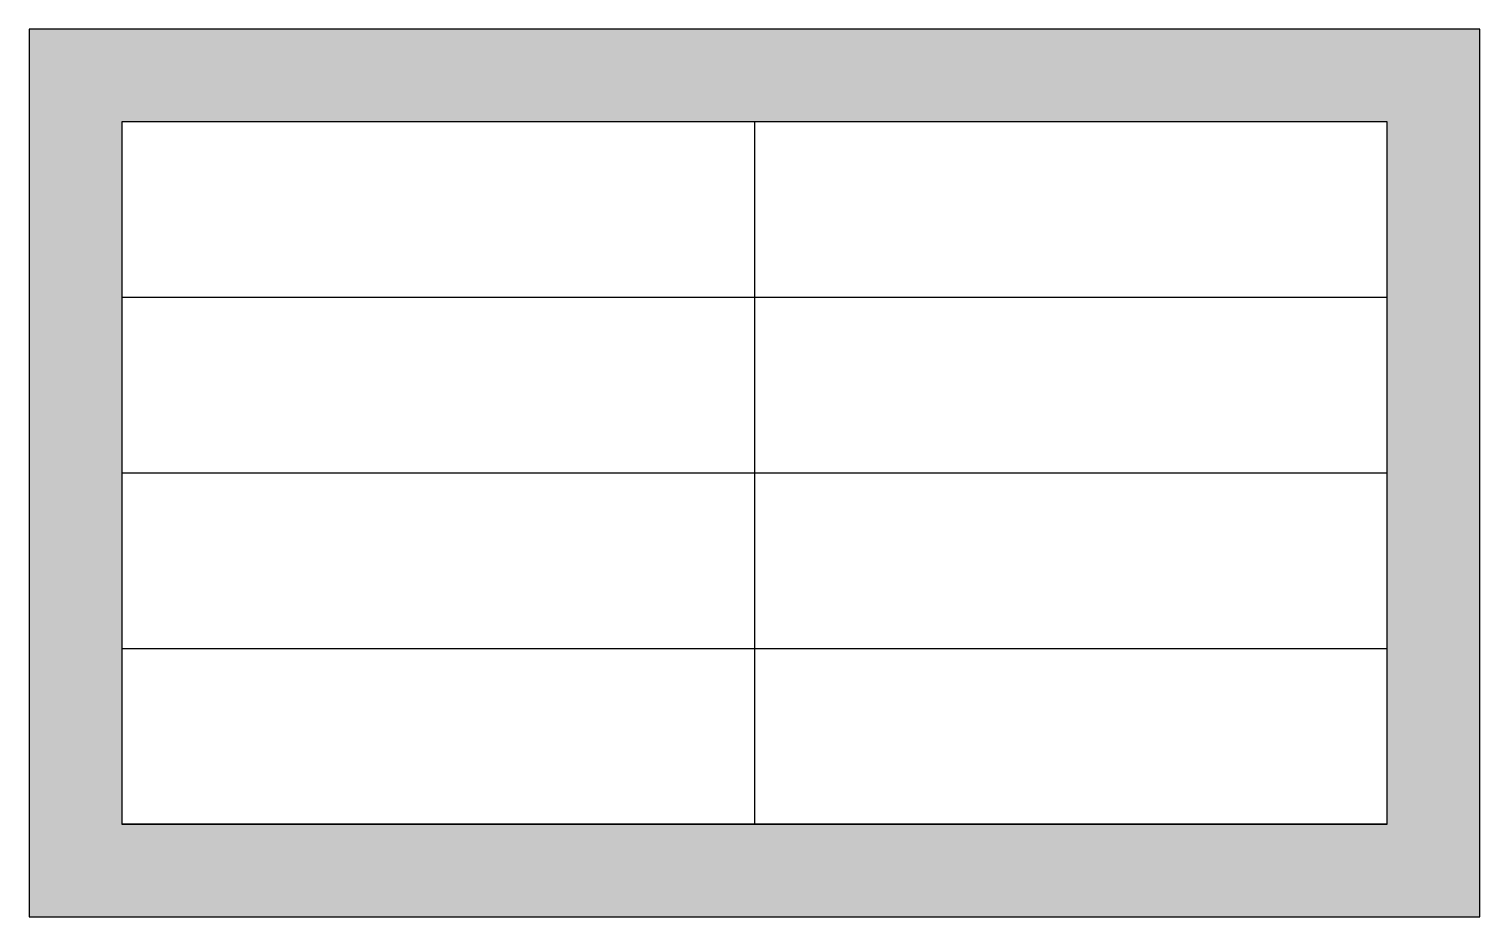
# Model space of a CAD drawing. Extents: x -2.58 to 2.58, y -1.58 to 1.58.
import ezdxf

# ---------------------------------------------------------------- set-up
doc = ezdxf.new("R2010")
doc.units = 0
doc.header["$LTSCALE"] = 0.01
doc.header["$MEASUREMENT"] = 0
doc.layers.get('0').update_dxf_attribs({"lineweight": 20})

msp = doc.modelspace()

# ---------------------------------------------------------------- hatches: boundary and pattern name
at = {"linetype": 'ByBlock', "lineweight": -2}
h = msp.add_hatch(color=0, dxfattribs=at)
h.dxf.hatch_style = 1
h.paths.add_polyline_path([(-2.25, -1.25), (2.25, -1.25), (2.25, 1.25), (-2.25, 1.25)], flags=16)
h.paths.add_polyline_path([(-2.58, -1.58), (2.58, -1.58), (2.58, 1.58), (-2.58, 1.58)])
h = msp.add_hatch(dxfattribs=at)
h.set_pattern_fill('PATT_03', color=0, scale=0.25)
h.set_pattern_definition([(0, (0, 0), (0, 0.625), []), (90, (0, 0), (-2.5, 2e-16), [])])
h.paths.add_polyline_path([(-2.25, -1.25), (2.25, -1.25), (2.25, 1.25), (-2.25, 1.25)])

# ---------------------------------------------------------------- linework, layer by layer
at = {"color": 0, "linetype": 'ByBlock', "lineweight": -2}
for points in [[(-2.58, -1.58), (2.58, -1.58), (2.58, 1.58), (-2.58, 1.58)], [(-2.25, -1.25), (2.25, -1.25), (2.25, 1.25), (-2.25, 1.25)]]:
    msp.add_lwpolyline(points, close=True, dxfattribs=at)

doc.saveas('drawing.dxf')
